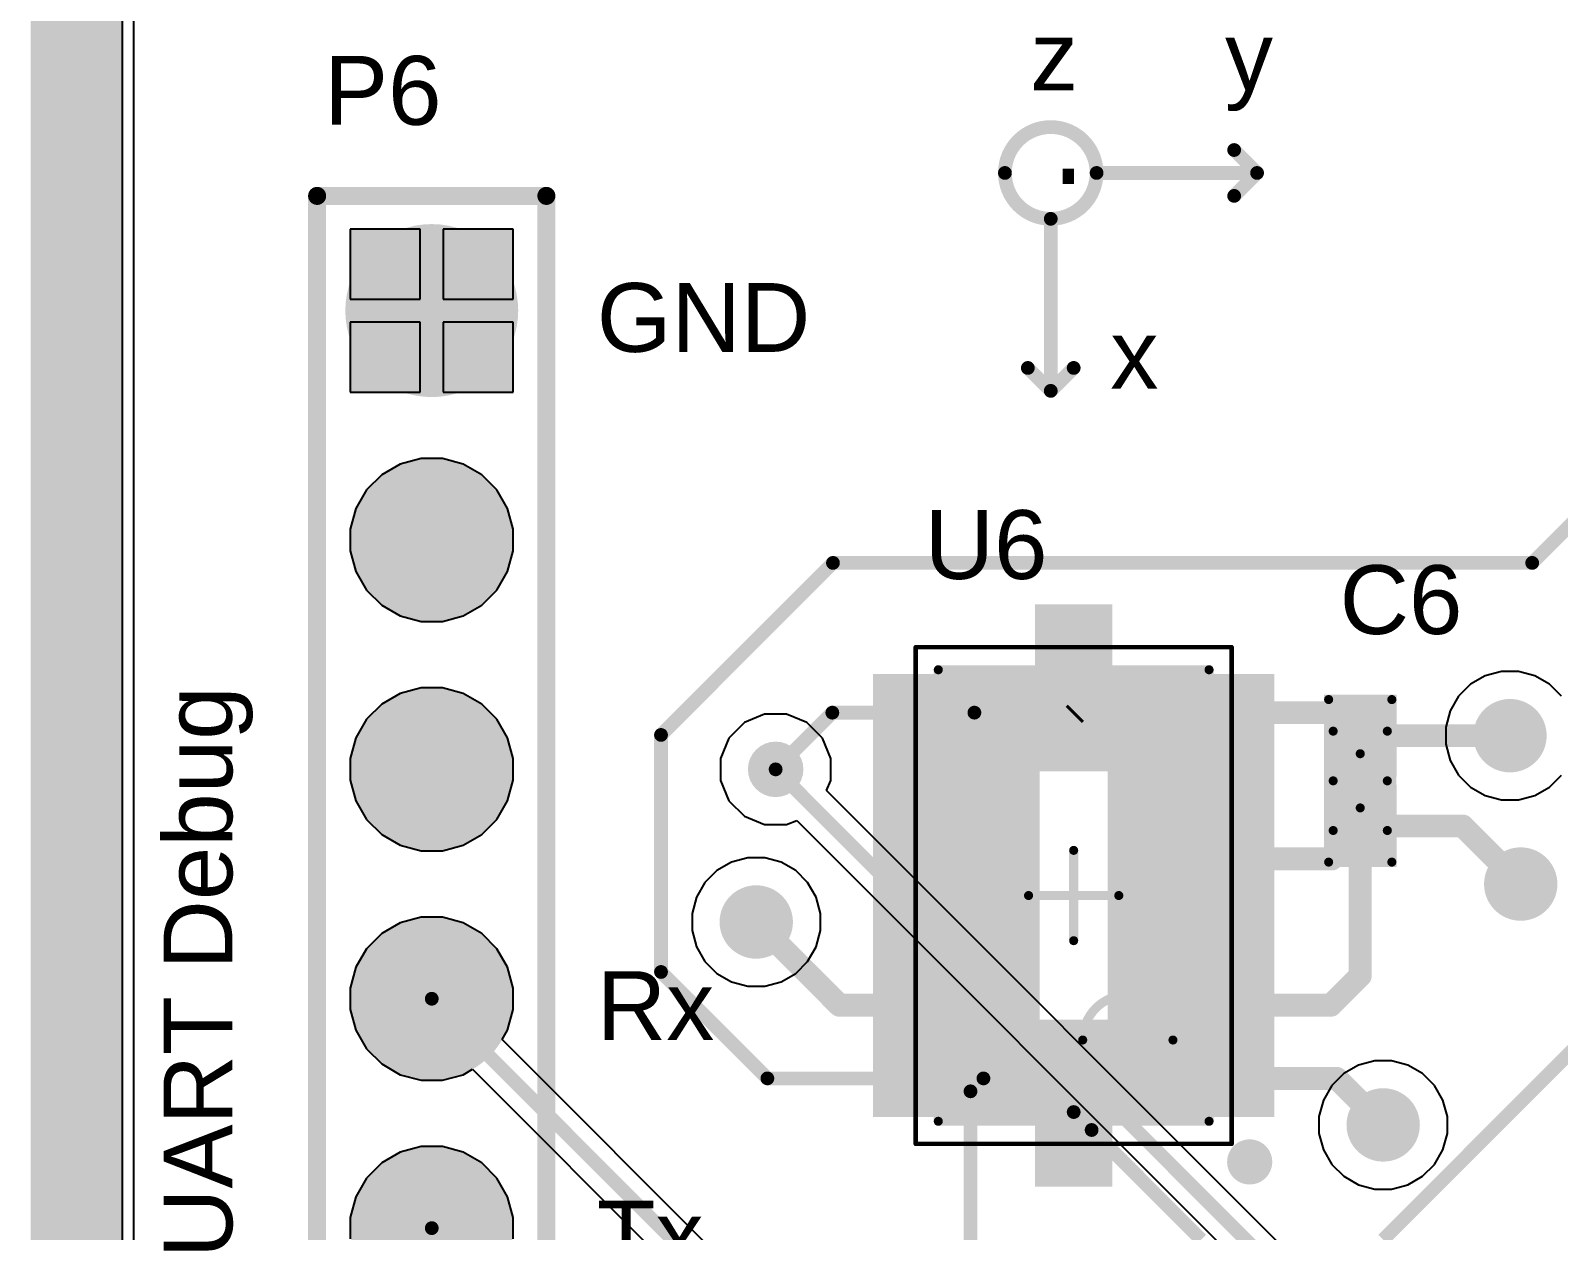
# Model space of a CAD drawing. Header units: millimetres. Extents: x -0.02 to 3.95, y -0.02 to 3.95.
# Drawn here: x -0.02 to 0.646, y 2.469 to 2.992 of the extents above; entities that cross this region are included whole.
import ezdxf

# ---------------------------------------------------------------- set-up
doc = ezdxf.new("R2010")
doc.units = ezdxf.units.MM
doc.header["$MEASUREMENT"] = 0
for name, color, linetype in [('BottomLayer', 5, 'Continuous'), ('BottomSolder', 6, 'Continuous'), ('InternalPlane1', 76, 'Continuous'), ('InternalPlane2', 16, 'Continuous'), ('Mechanical13', 56, 'Continuous'), ('Mechanical15', 56, 'Continuous'), ('MultiLayer', 9, 'Continuous'), ('PadHoleLayer', 156, 'Continuous'), ('TopLayer', 1, 'Continuous'), ('TopOverlay', 2, 'Continuous'), ('TopPaste', 8, 'Continuous'), ('TopSolder', 216, 'Continuous'), ('ViaHoleLayer', 16, 'Continuous')]:
    doc.layers.add(name, color=color, linetype=linetype)
doc.styles.add('Arial', font='', dxfattribs={"height": 0.2})
doc.styles.add('Consolas', font='consola.ttf', dxfattribs={"height": 0.2})
doc.styles.get('Arial').set_extended_font_data('Arial')

# ---------------------------------------------------------------- blocks, each defined once
blk = doc.blocks.new('ADXL345_EP_62')
at = {"layer": 'TopLayer'}
for points in [[(-0.01082675, 0.1209646), (0.01082675, 0.1209646), (0.01082675, 0.0601378), (-0.01082675, 0.0601378)], [(-0.0815945, 0.06889775), (-0.0815945, 0.09055125), (-0.0207677, 0.09055125), (-0.0207677, 0.06889775)], [(0.0207677, 0.06889775), (0.0207677, 0.09055125), (0.0815945, 0.09055125), (0.0815945, 0.06889775)], [(-0.0815945, 0.03700795), (-0.0815945, 0.05866145), (-0.0207677, 0.05866145), (-0.0207677, 0.03700795)], [(0.0207677, 0.03700795), (0.0207677, 0.05866145), (0.0815945, 0.05866145), (0.0815945, 0.03700795)], [(-0.0815945, 0.005118150000000002), (-0.0815945, 0.02677165), (-0.0207677, 0.02677165), (-0.0207677, 0.005118149999999998)], [(0.0207677, 0.005118150000000002), (0.0207677, 0.02677165), (0.0815945, 0.02677165), (0.0815945, 0.005118149999999998)], [(-0.0815945, -0.02677155), (-0.0815945, -0.005118049999999998), (-0.0207677, -0.005118050000000002), (-0.0207677, -0.02677155)], [(0.0207677, -0.02677155), (0.0207677, -0.005118049999999998), (0.0815945, -0.005118050000000002), (0.0815945, -0.02677155)], [(-0.0815945, -0.05866135), (-0.0815945, -0.03700785), (-0.0207677, -0.03700785), (-0.0207677, -0.05866135)], [(0.0207677, -0.05866135), (0.0207677, -0.03700785), (0.0815945, -0.03700785), (0.0815945, -0.05866135)], [(-0.01082675, -0.0601378), (0.01082675, -0.0601378), (0.01082675, -0.1209646), (-0.01082675, -0.1209646)], [(-0.0815945, -0.09055115), (-0.0815945, -0.06889765), (-0.0207677, -0.06889765), (-0.0207677, -0.09055115)], [(0.0207677, -0.09055115), (0.0207677, -0.06889765), (0.0815945, -0.06889765), (0.0815945, -0.09055115)]]:
    blk.add_hatch(color=1, dxfattribs=at).paths.add_polyline_path(points)
at = {"layer": 'TopPaste'}
for points in [[(-0.01082675, 0.1209646), (0.01082675, 0.1209646), (0.01082675, 0.0601378), (-0.01082675, 0.0601378)], [(-0.0815945, 0.06889775), (-0.0815945, 0.09055125), (-0.0207677, 0.09055125), (-0.0207677, 0.06889775)], [(0.0207677, 0.06889775), (0.0207677, 0.09055125), (0.0815945, 0.09055125), (0.0815945, 0.06889775)], [(-0.0815945, 0.03700795), (-0.0815945, 0.05866145), (-0.0207677, 0.05866145), (-0.0207677, 0.03700795)], [(0.0207677, 0.03700795), (0.0207677, 0.05866145), (0.0815945, 0.05866145), (0.0815945, 0.03700795)], [(-0.0815945, 0.005118150000000002), (-0.0815945, 0.02677165), (-0.0207677, 0.02677165), (-0.0207677, 0.005118149999999998)], [(0.0207677, 0.005118150000000002), (0.0207677, 0.02677165), (0.0815945, 0.02677165), (0.0815945, 0.005118149999999998)], [(-0.0815945, -0.02677155), (-0.0815945, -0.005118049999999998), (-0.0207677, -0.005118050000000002), (-0.0207677, -0.02677155)], [(0.0207677, -0.02677155), (0.0207677, -0.005118049999999998), (0.0815945, -0.005118050000000002), (0.0815945, -0.02677155)], [(-0.0815945, -0.05866135), (-0.0815945, -0.03700785), (-0.0207677, -0.03700785), (-0.0207677, -0.05866135)], [(0.0207677, -0.05866135), (0.0207677, -0.03700785), (0.0815945, -0.03700785), (0.0815945, -0.05866135)], [(-0.01082675, -0.0601378), (0.01082675, -0.0601378), (0.01082675, -0.1209646), (-0.01082675, -0.1209646)], [(-0.0815945, -0.09055115), (-0.0815945, -0.06889765), (-0.0207677, -0.06889765), (-0.0207677, -0.09055115)], [(0.0207677, -0.09055115), (0.0207677, -0.06889765), (0.0815945, -0.06889765), (0.0815945, -0.09055115)]]:
    blk.add_hatch(color=8, dxfattribs=at).paths.add_polyline_path(points)
at = {"layer": 'TopSolder'}
for points in [[(-0.01682675, 0.1269646), (0.01682675, 0.1269646), (0.01682675, 0.0541378), (-0.01682675, 0.0541378)], [(-0.0875945, 0.06289775), (-0.0875945, 0.09655125), (-0.0147677, 0.09655125), (-0.0147677, 0.06289775)], [(0.0147677, 0.06289775), (0.0147677, 0.09655125), (0.0875945, 0.09655125), (0.0875945, 0.06289775)], [(-0.0875945, 0.03100795), (-0.0875945, 0.06466145), (-0.0147677, 0.06466145), (-0.0147677, 0.03100795)], [(0.0147677, 0.03100795), (0.0147677, 0.06466145), (0.0875945, 0.06466145), (0.0875945, 0.03100795)], [(-0.0875945, -0.0008818499999999971), (-0.0875945, 0.03277165), (-0.0147677, 0.03277165), (-0.0147677, -0.0008818500000000029)], [(0.0147677, -0.0008818499999999971), (0.0147677, 0.03277165), (0.0875945, 0.03277165), (0.0875945, -0.0008818500000000029)], [(-0.0875945, -0.03277155), (-0.0875945, 0.0008819500000000029), (-0.0147677, 0.0008819499999999971), (-0.0147677, -0.03277155)], [(0.0147677, -0.03277155), (0.0147677, 0.0008819500000000029), (0.0875945, 0.0008819499999999971), (0.0875945, -0.03277155)], [(-0.0875945, -0.06466135), (-0.0875945, -0.03100785), (-0.0147677, -0.03100785), (-0.0147677, -0.06466135)], [(0.0147677, -0.06466135), (0.0147677, -0.03100785), (0.0875945, -0.03100785), (0.0875945, -0.06466135)], [(-0.01682675, -0.0541378), (0.01682675, -0.0541378), (0.01682675, -0.1269646), (-0.01682675, -0.1269646)], [(-0.0875945, -0.09655115), (-0.0875945, -0.06289765), (-0.0147677, -0.06289765), (-0.0147677, -0.09655115)], [(0.0147677, -0.09655115), (0.0147677, -0.06289765), (0.0875945, -0.06289765), (0.0875945, -0.09655115)]]:
    blk.add_hatch(color=216, dxfattribs=at).paths.add_polyline_path(points)
at = {"layer": 'Mechanical13', "const_width": 0.003937}
for points in [[(-0.0590551, 0.0984252), (-0.0590551, -0.0984252)], [(0.0590551, 0.0984252), (-0.0590551, 0.0984252)], [(0.0590551, 0.0984252), (0.0590551, -0.0984252)], [(0.0590551, -0.0984252), (-0.0590551, -0.0984252)]]:
    blk.add_lwpolyline(points, dxfattribs=at)
at = {"layer": 'Mechanical13'}
for points, const_width in [([(-0.0600393, 0.0984252, 1), (-0.0580709, 0.0984252, 1)], 0.0019685), ([(-0.0600393, 0.0984252, 1), (-0.0580709, 0.0984252, 1)], 0.0019685), ([(0.0580709, 0.0984252, 1), (0.0600393, 0.0984252, 1)], 0.0019685), ([(0.0580709, 0.0984252, 1), (0.0600393, 0.0984252, 1)], 0.0019685), ([(-0.0039371, 0.0629922, 1), (-0.0433071, 0.0629922, 1)], 0.003937), ([(-0.0442913, 0.0629922, 1), (-0.0423229, 0.0629922, 1)], 0.0019685), ([(-0.0049213, 0.0629922, 1), (-0.0029529, 0.0629922, 1)], 0.0019685), ([(-0.0600393, -0.0984252, 1), (-0.0580709, -0.0984252, 1)], 0.0019685), ([(-0.0600393, -0.0984252, 1), (-0.0580709, -0.0984252, 1)], 0.0019685), ([(0.0580709, -0.0984252, 1), (0.0600393, -0.0984252, 1)], 0.0019685), ([(0.0580709, -0.0984252, 1), (0.0600393, -0.0984252, 1)], 0.0019685)]:
    blk.add_lwpolyline(points, format="xyb", close=True, dxfattribs=dict(at, const_width=const_width))
at = {"layer": 'Mechanical15'}
for points, const_width in [([(-0.0688977, 0.1082678), (-0.0688977, -0.1082677)], 0.0019685), ([(0.0688976, 0.1082678), (-0.0688977, 0.1082678)], 0.0019685), ([(0.0688976, 0.1082678), (0.0688976, -0.1082677)], 0.0019685), ([(0, 0.0196851), (0, -0.019685)], 0.003937), ([(0.019685, 0), (-0.0196851, 0)], 0.003937), ([(0.0688976, -0.1082677), (-0.0688977, -0.1082677)], 0.0019685)]:
    blk.add_lwpolyline(points, dxfattribs=dict(at, const_width=const_width))
for points, const_width in [([(-0.0693898, 0.1082678, 1), (-0.0684056, 0.1082678, 1)], 0.0009842), ([(-0.0693898, 0.1082678, 1), (-0.0684056, 0.1082678, 1)], 0.0009842), ([(0.0684055, 0.1082678, 1), (0.0693897, 0.1082678, 1)], 0.0009842), ([(0.0684055, 0.1082678, 1), (0.0693897, 0.1082678, 1)], 0.0009842), ([(-0.0009842, 0.0196851, 1), (0.0009842, 0.0196851, 1)], 0.0019685), ([(-0.0206693, 0, 1), (-0.0187009, 0, 1)], 0.0019685), ([(0.0187008, 0, 1), (0.0206692, 0, 1)], 0.0019685), ([(-0.0009842, -0.019685, 1), (0.0009842, -0.019685, 1)], 0.0019685), ([(-0.0693898, -0.1082677, 1), (-0.0684056, -0.1082677, 1)], 0.0009842), ([(-0.0693898, -0.1082677, 1), (-0.0684056, -0.1082677, 1)], 0.0009842), ([(0.0684055, -0.1082677, 1), (0.0693897, -0.1082677, 1)], 0.0009842), ([(0.0684055, -0.1082677, 1), (0.0693897, -0.1082677, 1)], 0.0009842)]:
    blk.add_lwpolyline(points, format="xyb", close=True, dxfattribs=dict(at, const_width=const_width))
at = {"layer": 'TopOverlay'}
for points, const_width in [([(-0.0718504, 0.1161418, 1), (-0.081693, 0.1161418, 1)], 0.0098425), ([(-0.0841536, 0.1161418, 1), (-0.0792324, 0.1161418, 1)], 0.0049212), ([(-0.074311, 0.1161418, 1), (-0.0693898, 0.1161418, 1)], 0.0049212)]:
    blk.add_lwpolyline(points, format="xyb", close=True, dxfattribs=dict(at, const_width=const_width))
blk = doc.blocks.new('HDR1X6_84')
at = {"layer": 'BottomLayer'}
blk.add_hatch(color=5, dxfattribs=at).paths.add_polyline_path([(-0.02952755, 0.02952755), (0.02952755, 0.02952755), (0.02952755, -0.02952755), (-0.02952755, -0.02952755)])
h = blk.add_hatch(color=5, dxfattribs=at)
edge = h.paths.add_edge_path()
edge.add_arc((0.1, 0), 0.0295275, 0, 360)
h = blk.add_hatch(color=5, dxfattribs=at)
edge = h.paths.add_edge_path()
edge.add_arc((0.2, 0), 0.0295275, 0, 360)
h = blk.add_hatch(color=5, dxfattribs=at)
edge = h.paths.add_edge_path()
edge.add_arc((0.3, 0), 0.0295275, 0, 360)
h = blk.add_hatch(color=5, dxfattribs=at)
edge = h.paths.add_edge_path()
edge.add_arc((0.4, 0), 0.0295275, 0, 360)
at = {"layer": 'BottomSolder'}
blk.add_hatch(color=6, dxfattribs=at).paths.add_polyline_path([(-0.03552755, 0.03552755), (0.03552755, 0.03552755), (0.03552755, -0.03552755), (-0.03552755, -0.03552755)])
h = blk.add_hatch(color=6, dxfattribs=at)
edge = h.paths.add_edge_path()
edge.add_arc((0.1, 0), 0.0355275, 0, 360)
h = blk.add_hatch(color=6, dxfattribs=at)
edge = h.paths.add_edge_path()
edge.add_arc((0.2, 0), 0.0355275, 0, 360)
h = blk.add_hatch(color=6, dxfattribs=at)
edge = h.paths.add_edge_path()
edge.add_arc((0.3, 0), 0.0355275, 0, 360)
h = blk.add_hatch(color=6, dxfattribs=at)
edge = h.paths.add_edge_path()
edge.add_arc((0.4, 0), 0.0355275, 0, 360)
at = {"layer": 'InternalPlane1'}
h = blk.add_hatch(color=76, dxfattribs=at)
edge = h.paths.add_edge_path()
edge.add_arc((0.1, 0), 0.0237165, 0, 360)
h = blk.add_hatch(color=76, dxfattribs=at)
edge = h.paths.add_edge_path()
edge.add_arc((0.2, 0), 0.0237165, 0, 360)
h = blk.add_hatch(color=76, dxfattribs=at)
edge = h.paths.add_edge_path()
edge.add_arc((0.3, 0), 0.0237165, 0, 360)
h = blk.add_hatch(color=76, dxfattribs=at)
edge = h.paths.add_edge_path()
edge.add_arc((0.4, 0), 0.0237165, 0, 360)
at = {"layer": 'InternalPlane2'}
h = blk.add_hatch(color=16, dxfattribs=at)
edge = h.paths.add_edge_path()
edge.add_arc((0, 0), 0.0237165, 0, 360)
h = blk.add_hatch(color=16, dxfattribs=at)
edge = h.paths.add_edge_path()
edge.add_arc((0.1, 0), 0.0237165, 0, 360)
h = blk.add_hatch(color=16, dxfattribs=at)
edge = h.paths.add_edge_path()
edge.add_arc((0.2, 0), 0.0237165, 0, 360)
h = blk.add_hatch(color=16, dxfattribs=at)
edge = h.paths.add_edge_path()
edge.add_arc((0.3, 0), 0.0237165, 0, 360)
h = blk.add_hatch(color=16, dxfattribs=at)
edge = h.paths.add_edge_path()
edge.add_arc((0.4, 0), 0.0237165, 0, 360)
at = {"layer": 'MultiLayer'}
blk.add_hatch(color=9, dxfattribs=at).paths.add_polyline_path([(-0.02952755, 0.02952755), (0.02952755, 0.02952755), (0.02952755, -0.02952755), (-0.02952755, -0.02952755)])
h = blk.add_hatch(color=9, dxfattribs=at)
edge = h.paths.add_edge_path()
edge.add_arc((0.1, 0), 0.0295275, 0, 360)
h = blk.add_hatch(color=9, dxfattribs=at)
edge = h.paths.add_edge_path()
edge.add_arc((0.2, 0), 0.0295275, 0, 360)
h = blk.add_hatch(color=9, dxfattribs=at)
edge = h.paths.add_edge_path()
edge.add_arc((0.3, 0), 0.0295275, 0, 360)
h = blk.add_hatch(color=9, dxfattribs=at)
edge = h.paths.add_edge_path()
edge.add_arc((0.4, 0), 0.0295275, 0, 360)
at = {"layer": 'PadHoleLayer'}
h = blk.add_hatch(color=156, dxfattribs=at)
edge = h.paths.add_edge_path()
edge.add_arc((0, 0), 0.0177165, 0, 360)
h = blk.add_hatch(color=156, dxfattribs=at)
edge = h.paths.add_edge_path()
edge.add_arc((0.1, 0), 0.0177165, 0, 360)
h = blk.add_hatch(color=156, dxfattribs=at)
edge = h.paths.add_edge_path()
edge.add_arc((0.2, 0), 0.0177165, 0, 360)
h = blk.add_hatch(color=156, dxfattribs=at)
edge = h.paths.add_edge_path()
edge.add_arc((0.3, 0), 0.0177165, 0, 360)
h = blk.add_hatch(color=156, dxfattribs=at)
edge = h.paths.add_edge_path()
edge.add_arc((0.4, 0), 0.0177165, 0, 360)
at = {"layer": 'TopLayer'}
blk.add_hatch(color=1, dxfattribs=at).paths.add_polyline_path([(-0.02952755, 0.02952755), (0.02952755, 0.02952755), (0.02952755, -0.02952755), (-0.02952755, -0.02952755)])
h = blk.add_hatch(color=1, dxfattribs=at)
edge = h.paths.add_edge_path()
edge.add_arc((0.1, 0), 0.0295275, 0, 360)
h = blk.add_hatch(color=1, dxfattribs=at)
edge = h.paths.add_edge_path()
edge.add_arc((0.2, 0), 0.0295275, 0, 360)
h = blk.add_hatch(color=1, dxfattribs=at)
edge = h.paths.add_edge_path()
edge.add_arc((0.3, 0), 0.0295275, 0, 360)
h = blk.add_hatch(color=1, dxfattribs=at)
edge = h.paths.add_edge_path()
edge.add_arc((0.4, 0), 0.0295275, 0, 360)
at = {"layer": 'TopSolder'}
blk.add_hatch(color=216, dxfattribs=at).paths.add_polyline_path([(-0.03552755, 0.03552755), (0.03552755, 0.03552755), (0.03552755, -0.03552755), (-0.03552755, -0.03552755)])
h = blk.add_hatch(color=216, dxfattribs=at)
edge = h.paths.add_edge_path()
edge.add_arc((0.1, 0), 0.0355275, 0, 360)
h = blk.add_hatch(color=216, dxfattribs=at)
edge = h.paths.add_edge_path()
edge.add_arc((0.2, 0), 0.0355275, 0, 360)
h = blk.add_hatch(color=216, dxfattribs=at)
edge = h.paths.add_edge_path()
edge.add_arc((0.3, 0), 0.0355275, 0, 360)
h = blk.add_hatch(color=216, dxfattribs=at)
edge = h.paths.add_edge_path()
edge.add_arc((0.4, 0), 0.0355275, 0, 360)
at = {"layer": 'InternalPlane1', "const_width": 0.01}
for points in [[(-0.0153595, 0.028887, -0.2493280028431808), (0.0153595, 0.028887)], [(-0.028887, -0.0153595, -0.2493280028431807), (-0.028887, 0.0153595)], [(0.028887, 0.0153595, -0.2493280028431806), (0.028887, -0.0153595)], [(0.0153595, -0.028887, -0.2493280028431806), (-0.0153595, -0.028887)]]:
    blk.add_lwpolyline(points, format="xyb", dxfattribs=at)
at = {"layer": 'InternalPlane1', "const_width": 0.005}
for points in [[(-0.0178595, 0.028887, 1), (-0.0128595, 0.028887, 1)], [(0.0128595, 0.028887, 1), (0.0178595, 0.028887, 1)], [(-0.031387, 0.0153595, 1), (-0.026387, 0.0153595, 1)], [(0.026387, 0.0153595, 1), (0.031387, 0.0153595, 1)], [(-0.031387, -0.0153595, 1), (-0.026387, -0.0153595, 1)], [(0.026387, -0.0153595, 1), (0.031387, -0.0153595, 1)], [(-0.0178595, -0.028887, 1), (-0.0128595, -0.028887, 1)], [(0.0128595, -0.028887, 1), (0.0178595, -0.028887, 1)]]:
    blk.add_lwpolyline(points, format="xyb", close=True, dxfattribs=at)
at = {"layer": 'TopOverlay', "const_width": 0.007874}
for points in [[(-0.05, -0.05), (-0.05, 0.05)], [(0.55, 0.05), (-0.05, 0.05)], [(0.55, -0.05), (-0.05, -0.05)]]:
    blk.add_lwpolyline(points, dxfattribs=at)
at = {"layer": 'TopOverlay', "const_width": 0.003937}
for points in [[(-0.0519685, 0.05, 1), (-0.0480315, 0.05, 1)], [(-0.0519685, 0.05, 1), (-0.0480315, 0.05, 1)], [(-0.0519685, -0.05, 1), (-0.0480315, -0.05, 1)], [(-0.0519685, -0.05, 1), (-0.0480315, -0.05, 1)]]:
    blk.add_lwpolyline(points, format="xyb", close=True, dxfattribs=at)
blk = doc.blocks.new('0402_105')
at = {"layer": 'TopLayer'}
for points in [[(-0.031496, -0.009842400000000001), (-0.031496, 0.009842599999999998), (-0.007874, 0.009842600000000002), (-0.007873999999999999, -0.009842399999999998)], [(0.007874100000000002, -0.009842400000000001), (0.007874099999999998, 0.009842599999999998), (0.0314961, 0.009842600000000002), (0.0314961, -0.009842399999999998)]]:
    blk.add_hatch(color=1, dxfattribs=at).paths.add_polyline_path(points)
at = {"layer": 'TopPaste'}
for points in [[(-0.031496, -0.009842400000000001), (-0.031496, 0.009842599999999998), (-0.007874, 0.009842600000000002), (-0.007873999999999999, -0.009842399999999998)], [(0.007874100000000002, -0.009842400000000001), (0.007874099999999998, 0.009842599999999998), (0.0314961, 0.009842600000000002), (0.0314961, -0.009842399999999998)]]:
    blk.add_hatch(color=8, dxfattribs=at).paths.add_polyline_path(points)
at = {"layer": 'TopSolder'}
for points in [[(-0.037496, -0.0158424), (-0.037496, 0.0158426), (-0.001874000000000003, 0.0158426), (-0.001873999999999997, -0.0158424)], [(0.001874100000000003, -0.0158424), (0.001874099999999997, 0.0158426), (0.0374961, 0.0158426), (0.0374961, -0.0158424)]]:
    blk.add_hatch(color=216, dxfattribs=at).paths.add_polyline_path(points)
at = {"layer": 'Mechanical13', "const_width": 0.003937}
for points in [[(0.0216536, 0.0118111), (-0.0216535, 0.0118111)], [(-0.0216535, -0.0118109), (-0.0216535, 0.0118111)], [(0.0216536, -0.0118109), (0.0216536, 0.0118111)], [(0.0216536, -0.0118109), (-0.0216535, -0.0118109)]]:
    blk.add_lwpolyline(points, dxfattribs=at)
at = {"layer": 'Mechanical13', "const_width": 0.0019685}
for points in [[(-0.0226377, 0.0118111, 1), (-0.0206693, 0.0118111, 1)], [(-0.0226377, 0.0118111, 1), (-0.0206693, 0.0118111, 1)], [(0.0206694, 0.0118111, 1), (0.0226378, 0.0118111, 1)], [(0.0206694, 0.0118111, 1), (0.0226378, 0.0118111, 1)], [(-0.0226377, -0.0118109, 1), (-0.0206693, -0.0118109, 1)], [(-0.0226377, -0.0118109, 1), (-0.0206693, -0.0118109, 1)], [(0.0206694, -0.0118109, 1), (0.0226378, -0.0118109, 1)], [(0.0206694, -0.0118109, 1), (0.0226378, -0.0118109, 1)]]:
    blk.add_lwpolyline(points, format="xyb", close=True, dxfattribs=at)
at = {"layer": 'Mechanical15', "const_width": 0.003937}
for points in [[(0.0354331, 0.0137796), (-0.035433, 0.0137796)], [(-0.035433, -0.0137794), (-0.035433, 0.0137796)], [(0, -0.0118109), (0, 0.0118111)], [(0.0354331, -0.0137794), (0.0354331, 0.0137796)], [(0.0118111, 1e-07), (-0.011811, 1e-07)], [(0.0354331, -0.0137794), (-0.035433, -0.0137794)]]:
    blk.add_lwpolyline(points, dxfattribs=at)
at = {"layer": 'Mechanical15', "const_width": 0.0019685}
for points in [[(-0.0364172, 0.0137796, 1), (-0.0344488, 0.0137796, 1)], [(-0.0364172, 0.0137796, 1), (-0.0344488, 0.0137796, 1)], [(-0.0009842, 0.0118111, 1), (0.0009842, 0.0118111, 1)], [(0.0344489, 0.0137796, 1), (0.0364173, 0.0137796, 1)], [(0.0344489, 0.0137796, 1), (0.0364173, 0.0137796, 1)], [(-0.0127952, 1e-07, 1), (-0.0108268, 1e-07, 1)], [(0.0108269, 1e-07, 1), (0.0127953, 1e-07, 1)], [(-0.0364172, -0.0137794, 1), (-0.0344488, -0.0137794, 1)], [(-0.0364172, -0.0137794, 1), (-0.0344488, -0.0137794, 1)], [(-0.0009842, -0.0118109, 1), (0.0009842, -0.0118109, 1)], [(0.0344489, -0.0137794, 1), (0.0364173, -0.0137794, 1)], [(0.0344489, -0.0137794, 1), (0.0364173, -0.0137794, 1)]]:
    blk.add_lwpolyline(points, format="xyb", close=True, dxfattribs=at)

msp = doc.modelspace()

# ---------------------------------------------------------------- hatches: boundary and pattern name
at = {"layer": 'BottomLayer'}
h = msp.add_hatch(color=5, dxfattribs=at)
edge = h.paths.add_edge_path()
edge.add_arc((0.625315, 2.684685), 0.016, 0, 360)
h = msp.add_hatch(color=5, dxfattribs=at)
edge = h.paths.add_edge_path()
edge.add_arc((0.305, 2.67), 0.0121025, 0, 360)
h = msp.add_hatch(color=5, dxfattribs=at)
edge = h.paths.add_edge_path()
edge.add_arc((0.63, 2.62), 0.016, 0, 360)
h = msp.add_hatch(color=5, dxfattribs=at)
edge = h.paths.add_edge_path()
edge.add_arc((0.2965427, 2.6034573), 0.016, 0, 360)
h = msp.add_hatch(color=5, dxfattribs=at)
edge = h.paths.add_edge_path()
edge.add_arc((0.57, 2.515), 0.016, 0, 360)
at = {"layer": 'InternalPlane1'}
h = msp.add_hatch(color=76, dxfattribs=at)
edge = h.paths.add_edge_path()
edge.add_arc((0.625315, 2.684685), 0.0158425, 0, 360)
h = msp.add_hatch(color=76, dxfattribs=at)
edge = h.paths.add_edge_path()
edge.add_arc((0.305, 2.67), 0.0121023, 0, 360)
h = msp.add_hatch(color=76, dxfattribs=at)
edge = h.paths.add_edge_path()
edge.add_arc((0.2965427, 2.6034573), 0.0158425, 0, 360)
h = msp.add_hatch(color=76, dxfattribs=at)
edge = h.paths.add_edge_path()
edge.add_arc((0.57, 2.515), 0.0158425, 0, 360)
at = {"layer": 'InternalPlane2'}
h = msp.add_hatch(color=16, dxfattribs=at)
edge = h.paths.add_edge_path()
edge.add_arc((0.305, 2.67), 0.0121023, 0, 360)
h = msp.add_hatch(color=16, dxfattribs=at)
edge = h.paths.add_edge_path()
edge.add_arc((0.63, 2.62), 0.0158425, 0, 360)
at = {"layer": 'TopLayer'}
h = msp.add_hatch(color=1, dxfattribs=at)
edge = h.paths.add_edge_path()
edge.add_arc((0.625315, 2.684685), 0.016, 0, 360)
h = msp.add_hatch(color=1, dxfattribs=at)
edge = h.paths.add_edge_path()
edge.add_arc((0.305, 2.67), 0.0121025, 0, 360)
h = msp.add_hatch(color=1, dxfattribs=at)
edge = h.paths.add_edge_path()
edge.add_arc((0.63, 2.62), 0.016, 0, 360)
h = msp.add_hatch(color=1, dxfattribs=at)
edge = h.paths.add_edge_path()
edge.add_arc((0.2965427, 2.6034573), 0.016, 0, 360)
h = msp.add_hatch(color=1, dxfattribs=at)
edge = h.paths.add_edge_path()
edge.add_arc((0.57, 2.515), 0.016, 0, 360)
at = {"layer": 'ViaHoleLayer'}
h = msp.add_hatch(color=16, dxfattribs=at)
edge = h.paths.add_edge_path()
edge.add_arc((0.625315, 2.684685), 0.0098425, 0, 360)
h = msp.add_hatch(color=16, dxfattribs=at)
edge = h.paths.add_edge_path()
edge.add_arc((0.305, 2.67), 0.0061023, 0, 360)
h = msp.add_hatch(color=16, dxfattribs=at)
edge = h.paths.add_edge_path()
edge.add_arc((0.63, 2.62), 0.0098425, 0, 360)
h = msp.add_hatch(color=16, dxfattribs=at)
edge = h.paths.add_edge_path()
edge.add_arc((0.2965427, 2.6034573), 0.0098425, 0, 360)
h = msp.add_hatch(color=16, dxfattribs=at)
edge = h.paths.add_edge_path()
edge.add_arc((0.57, 2.515), 0.0098425, 0, 360)

# ---------------------------------------------------------------- linework, layer by layer
at = {"layer": 'BottomLayer'}
for p, q in [((0.025, 0.295), (0.025, 3.64)), ((0.15, 2.9055275), (0.1194725, 2.9055275)), ((0.1194725, 2.9055275), (0.1194725, 2.875)), ((0.15, 2.875), (0.15, 2.9055275)), ((0.1905275, 2.9055275), (0.16, 2.9055275)), ((0.16, 2.9055275), (0.16, 2.875)), ((0.1905275, 2.875), (0.1905275, 2.9055275)), ((0.1194725, 2.875), (0.15, 2.875)), ((0.16, 2.875), (0.1905275, 2.875)), ((0.15, 2.865), (0.1194725, 2.865)), ((0.1194725, 2.865), (0.1194725, 2.8344725)), ((0.15, 2.8344725), (0.15, 2.865)), ((0.1905275, 2.865), (0.16, 2.865)), ((0.16, 2.865), (0.16, 2.8344725)), ((0.1905275, 2.8344725), (0.1905275, 2.865)), ((0.1194725, 2.8344725), (0.15, 2.8344725)), ((0.16, 2.8344725), (0.1905275, 2.8344725)), ((0.1412869, 2.8031064), (0.1331856, 2.7984291)), ((0.1503227, 2.8055275), (0.1412869, 2.8031064)), ((0.1596773, 2.8055275), (0.1503227, 2.8055275)), ((0.1687131, 2.8031064), (0.1596773, 2.8055275)), ((0.1768144, 2.7984291), (0.1687131, 2.8031064)), ((0.1331856, 2.7984291), (0.1265709, 2.7918144)), ((0.1834291, 2.7918144), (0.1768144, 2.7984291)), ((0.1265709, 2.7918144), (0.1218936, 2.7837131)), ((0.1881064, 2.7837131), (0.1834291, 2.7918144)), ((0.1218936, 2.7837131), (0.1194725, 2.7746773)), ((0.1905275, 2.7746773), (0.1881064, 2.7837131)), ((0.1194725, 2.7746773), (0.1194725, 2.7653227)), ((0.1905275, 2.7653227), (0.1905275, 2.7746773)), ((0.1194725, 2.7653227), (0.1218936, 2.7562869)), ((0.1881064, 2.7562869), (0.1905275, 2.7653227)), ((0.1218936, 2.7562869), (0.1265709, 2.7481856)), ((0.1834291, 2.7481856), (0.1881064, 2.7562869)), ((0.1265709, 2.7481856), (0.1331856, 2.7415709)), ((0.1768144, 2.7415709), (0.1834291, 2.7481856)), ((0.1331856, 2.7415709), (0.1412869, 2.7368936)), ((0.1687131, 2.7368936), (0.1768144, 2.7415709)), ((0.1412869, 2.7368936), (0.1503227, 2.7344725)), ((0.1503227, 2.7344725), (0.1596773, 2.7344725)), ((0.1596773, 2.7344725), (0.1687131, 2.7368936)), ((0.6216287, 2.712685), (0.6145074, 2.7107768)), ((0.6290013, 2.712685), (0.6216287, 2.712685)), ((0.6361226, 2.7107768), (0.6290013, 2.712685)), ((0.6081226, 2.7070906), (0.6029094, 2.7018774)), ((0.6145074, 2.7107768), (0.6081226, 2.7070906)), ((0.6425074, 2.7070906), (0.6361226, 2.7107768)), ((0.6477206, 2.7018774), (0.6425074, 2.7070906)), ((0.1412869, 2.7031064), (0.1331856, 2.6984291)), ((0.1503227, 2.7055275), (0.1412869, 2.7031064)), ((0.1596773, 2.7055275), (0.1503227, 2.7055275)), ((0.1687131, 2.7031064), (0.1596773, 2.7055275)), ((0.1768144, 2.6984291), (0.1687131, 2.7031064)), ((0.6029094, 2.7018774), (0.5992232, 2.6954926)), ((0.1331856, 2.6984291), (0.1265709, 2.6918144)), ((0.1834291, 2.6918144), (0.1768144, 2.6984291)), ((0.3002057, 2.6941025), (0.291347, 2.6904331)), ((0.3097943, 2.6941025), (0.3002057, 2.6941025)), ((0.318653, 2.6904331), (0.3097943, 2.6941025)), ((0.5992232, 2.6954926), (0.597315, 2.6883713)), ((0.1265709, 2.6918144), (0.1218936, 2.6837131)), ((0.1881064, 2.6837131), (0.1834291, 2.6918144)), ((0.291347, 2.6904331), (0.2845669, 2.683653)), ((0.3254331, 2.683653), (0.318653, 2.6904331)), ((0.597315, 2.6883713), (0.597315, 2.6809987)), ((0.1218936, 2.6837131), (0.1194725, 2.6746773)), ((0.1905275, 2.6746773), (0.1881064, 2.6837131)), ((0.2845669, 2.683653), (0.2808975, 2.6747943)), ((0.3291025, 2.6747943), (0.3254331, 2.683653)), ((0.597315, 2.6809987), (0.5992232, 2.6738774)), ((0.1194725, 2.6746773), (0.1194725, 2.6653227)), ((0.1905275, 2.6653227), (0.1905275, 2.6746773)), ((0.2808975, 2.6747943), (0.2808975, 2.6652057)), ((0.3291025, 2.6652057), (0.3291025, 2.6747943)), ((0.5992232, 2.6738774), (0.6029094, 2.6674926)), ((0.6029094, 2.6674926), (0.6081226, 2.6622794)), ((0.6425074, 2.6622794), (0.6477206, 2.6674926)), ((0.1194725, 2.6653227), (0.1218936, 2.6562869)), ((0.1881064, 2.6562869), (0.1905275, 2.6653227)), ((0.2808975, 2.6652057), (0.2845669, 2.656347)), ((0.3272482, 2.660729), (0.3291025, 2.6652057)), ((0.5764886, 2.4114886), (0.3272482, 2.660729)), ((0.6081226, 2.6622794), (0.6145074, 2.6585932)), ((0.6361226, 2.6585932), (0.6425074, 2.6622794)), ((0.1218936, 2.6562869), (0.1265709, 2.6481856)), ((0.1834291, 2.6481856), (0.1881064, 2.6562869)), ((0.2845669, 2.656347), (0.291347, 2.6495669)), ((0.6145074, 2.6585932), (0.6216287, 2.656685)), ((0.6216287, 2.656685), (0.6290013, 2.656685)), ((0.6290013, 2.656685), (0.6361226, 2.6585932)), ((0.1265709, 2.6481856), (0.1331856, 2.6415709)), ((0.1768144, 2.6415709), (0.1834291, 2.6481856)), ((0.291347, 2.6495669), (0.3002057, 2.6458975)), ((0.3002057, 2.6458975), (0.3097943, 2.6458975)), ((0.3097943, 2.6458975), (0.314271, 2.6477518)), ((0.314271, 2.6477518), (0.5608237, 2.4011991)), ((0.1331856, 2.6415709), (0.1412869, 2.6368936)), ((0.1687131, 2.6368936), (0.1768144, 2.6415709)), ((0.1412869, 2.6368936), (0.1503227, 2.6344725)), ((0.1503227, 2.6344725), (0.1596773, 2.6344725)), ((0.1596773, 2.6344725), (0.1687131, 2.6368936)), ((0.2793503, 2.6258629), (0.2741371, 2.6206497)), ((0.2857351, 2.6295491), (0.2793503, 2.6258629)), ((0.2928564, 2.6314573), (0.2857351, 2.6295491)), ((0.300229, 2.6314573), (0.2928564, 2.6314573)), ((0.3073503, 2.6295491), (0.300229, 2.6314573)), ((0.3137351, 2.6258629), (0.3073503, 2.6295491)), ((0.3189483, 2.6206497), (0.3137351, 2.6258629)), ((0.2741371, 2.6206497), (0.2704509, 2.6142649)), ((0.3226345, 2.6142649), (0.3189483, 2.6206497)), ((0.2704509, 2.6142649), (0.2685427, 2.6071436)), ((0.3245427, 2.6071436), (0.3226345, 2.6142649)), ((0.2685427, 2.6071436), (0.2685427, 2.599771)), ((0.3245427, 2.599771), (0.3245427, 2.6071436)), ((0.1412869, 2.6031064), (0.1331856, 2.5984291)), ((0.1503227, 2.6055275), (0.1412869, 2.6031064)), ((0.1596773, 2.6055275), (0.1503227, 2.6055275)), ((0.1687131, 2.6031064), (0.1596773, 2.6055275)), ((0.1768144, 2.5984291), (0.1687131, 2.6031064)), ((0.2685427, 2.599771), (0.2704509, 2.5926497)), ((0.3226345, 2.5926497), (0.3245427, 2.599771)), ((0.1331856, 2.5984291), (0.1265709, 2.5918144)), ((0.1834291, 2.5918144), (0.1768144, 2.5984291)), ((0.2704509, 2.5926497), (0.2741371, 2.5862649)), ((0.3189483, 2.5862649), (0.3226345, 2.5926497)), ((0.1265709, 2.5918144), (0.1218936, 2.5837131)), ((0.1881064, 2.5837131), (0.1834291, 2.5918144)), ((0.2741371, 2.5862649), (0.2793503, 2.5810517)), ((0.3137351, 2.5810517), (0.3189483, 2.5862649)), ((0.1218936, 2.5837131), (0.1194725, 2.5746773)), ((0.1905275, 2.5746773), (0.1881064, 2.5837131)), ((0.2793503, 2.5810517), (0.2857351, 2.5773655)), ((0.3073503, 2.5773655), (0.3137351, 2.5810517)), ((0.1194725, 2.5746773), (0.1194725, 2.5653227)), ((0.1905275, 2.5653227), (0.1905275, 2.5746773)), ((0.2857351, 2.5773655), (0.2928564, 2.5754573)), ((0.2928564, 2.5754573), (0.300229, 2.5754573)), ((0.300229, 2.5754573), (0.3073503, 2.5773655)), ((0.1194725, 2.5653227), (0.1218936, 2.5562869)), ((0.1881064, 2.5562869), (0.1905275, 2.5653227)), ((0.1218936, 2.5562869), (0.1265709, 2.5481856)), ((0.1857579, 2.5522193), (0.1881064, 2.5562869)), ((0.1265709, 2.5481856), (0.1331856, 2.5415709)), ((0.4614886, 2.2764886), (0.1857579, 2.5522193)), ((0.1331856, 2.5415709), (0.1412869, 2.5368936)), ((0.1687131, 2.5368936), (0.1727807, 2.5392421)), ((0.1727807, 2.5392421), (0.4458237, 2.2661991)), ((0.5591924, 2.5410918), (0.5528076, 2.5374056)), ((0.5663137, 2.543), (0.5591924, 2.5410918)), ((0.5736863, 2.543), (0.5663137, 2.543)), ((0.5808076, 2.5410918), (0.5736863, 2.543)), ((0.5871924, 2.5374056), (0.5808076, 2.5410918)), ((0.1412869, 2.5368936), (0.1503227, 2.5344725)), ((0.1503227, 2.5344725), (0.1596773, 2.5344725)), ((0.1596773, 2.5344725), (0.1687131, 2.5368936)), ((0.5528076, 2.5374056), (0.5475944, 2.5321924)), ((0.5924056, 2.5321924), (0.5871924, 2.5374056)), ((0.5475944, 2.5321924), (0.5439082, 2.5258076)), ((0.5960918, 2.5258076), (0.5924056, 2.5321924)), ((0.5439082, 2.5258076), (0.542, 2.5186863)), ((0.598, 2.5186863), (0.5960918, 2.5258076)), ((0.542, 2.5186863), (0.542, 2.5113137)), ((0.598, 2.5113137), (0.598, 2.5186863)), ((0.542, 2.5113137), (0.5439082, 2.5041924)), ((0.5960918, 2.5041924), (0.598, 2.5113137)), ((0.1412869, 2.5031064), (0.1331856, 2.4984291)), ((0.1503227, 2.5055275), (0.1412869, 2.5031064)), ((0.1596773, 2.5055275), (0.1503227, 2.5055275)), ((0.1687131, 2.5031064), (0.1596773, 2.5055275)), ((0.1768144, 2.4984291), (0.1687131, 2.5031064)), ((0.5439082, 2.5041924), (0.5475944, 2.4978076)), ((0.5924056, 2.4978076), (0.5960918, 2.5041924)), ((0.1331856, 2.4984291), (0.1265709, 2.4918144)), ((0.1834291, 2.4918144), (0.1768144, 2.4984291)), ((0.5475944, 2.4978076), (0.5528076, 2.4925944)), ((0.5528076, 2.4925944), (0.5591924, 2.4889082)), ((0.5808076, 2.4889082), (0.5871924, 2.4925944)), ((0.5871924, 2.4925944), (0.5924056, 2.4978076)), ((0.1265709, 2.4918144), (0.1218936, 2.4837131)), ((0.1881064, 2.4837131), (0.1834291, 2.4918144)), ((0.5591924, 2.4889082), (0.5663137, 2.487)), ((0.5663137, 2.487), (0.5736863, 2.487)), ((0.5736863, 2.487), (0.5808076, 2.4889082)), ((0.1218936, 2.4837131), (0.1194725, 2.4746773)), ((0.1905275, 2.4746773), (0.1881064, 2.4837131)), ((0.1194725, 2.4746773), (0.1194725, 2.4653227)), ((0.1905275, 2.4653227), (0.1905275, 2.4746773))]:
    msp.add_line(p, q, dxfattribs=at)
at = {"layer": 'BottomLayer', "const_width": 0.006}
for points in [[(0.305, 2.67), (0.57, 2.405)], [(0.155, 2.57), (0.455, 2.27)], [(0.155, 2.47), (0.44, 2.185)]]:
    msp.add_lwpolyline(points, dxfattribs=at)
at = {"layer": 'BottomLayer', "const_width": 0.003}
for points in [[(0.3035, 2.67, 1), (0.3065, 2.67, 1)], [(0.1535, 2.57, 1), (0.1565, 2.57, 1)], [(0.1535, 2.47, 1), (0.1565, 2.47, 1)]]:
    msp.add_lwpolyline(points, format="xyb", close=True, dxfattribs=at)
at = {"layer": 'InternalPlane1'}
msp.add_line((0.0200966, 0.163386), (0.0200973, 3.7700002), dxfattribs=at)
at = {"layer": 'InternalPlane1', "const_width": 0.04}
msp.add_lwpolyline([(-2e-07, 0.163386), (5e-07, 3.7700002)], dxfattribs=at)
at = {"layer": 'InternalPlane2'}
msp.add_line((0.0200968, 1.0700863), (0.0200973, 3.7700002), dxfattribs=at)
at = {"layer": 'InternalPlane2', "const_width": 0.04}
msp.add_lwpolyline([(-2e-07, 0.163386), (5e-07, 3.7700002)], dxfattribs=at)
at = {"layer": 'TopLayer'}
for points, const_width in [([(0.635, 2.76), (0.67, 2.795)], 0.006), ([(0.2549999, 2.6849999), (0.33, 2.76)], 0.006), ([(0.33, 2.76), (0.635, 2.76)], 0.006), ([(0.435, 2.6937401), (0.4359843, 2.6947244)], 0.01), ([(0.4359843, 2.6947244), (0.4861811, 2.6947244)], 0.01), ([(0.4861811, 2.6947244), (0.5519292, 2.6947244)], 0.01), ([(0.5519292, 2.6947244), (0.5600001, 2.6866535)], 0.01), ([(0.305, 2.67), (0.3297244, 2.6947244)], 0.006), ([(0.3297244, 2.6947244), (0.3916929, 2.6947244)], 0.006), ([(0.2549999, 2.5816714), (0.2549999, 2.6849999)], 0.006), ([(0.5600001, 2.684685), (0.5600001, 2.6866535)], 0.01), ([(0.5600001, 2.684685), (0.625315, 2.684685)], 0.01), ([(0.625315, 2.684685), (0.63, 2.68)], 0.01), ([(0.4783071, 2.6309448), (0.4783071, 2.6628346)], 0.01), ([(0.5475985, 2.6309448), (0.56, 2.6433463)], 0.01), ([(0.56, 2.6453148), (0.5600001, 2.6453149)], 0.01), ([(0.56, 2.6433463), (0.56, 2.6453148)], 0.01), ([(0.56, 2.58), (0.56, 2.6433463)], 0.01), ([(0.5600001, 2.6453149), (0.6046851, 2.6453149)], 0.01), ([(0.6046851, 2.6453149), (0.63, 2.62)], 0.01), ([(0.4783071, 2.6309448), (0.5475985, 2.6309448)], 0.01), ([(0.2965427, 2.6034573), (0.3328347, 2.5671653)], 0.01), ([(0.2549999, 2.5816714), (0.3013958, 2.5352755)], 0.006), ([(0.5471653, 2.5671653), (0.56, 2.58)], 0.01), ([(0.57, 2.465), (0.682, 2.577)], 0.006), ([(0.3328347, 2.5671653), (0.3838189, 2.5671653)], 0.01), ([(0.4783071, 2.5671653), (0.5471653, 2.5671653)], 0.01), ([(0.4743701, 2.5352755), (0.4822441, 2.5352755)], 0.01), ([(0.4822441, 2.5352755), (0.5497245, 2.5352755)], 0.01), ([(0.5497245, 2.5352755), (0.575, 2.51)], 0.01), ([(0.3013958, 2.5352755), (0.3956299, 2.5352755)], 0.006), ([(0.39, 2.5296456), (0.3956299, 2.5352755)], 0.006), ([(0.39, 2.455), (0.39, 2.5296456)], 0.006), ([(0.435, 2.5206102), (0.4428268, 2.5127834)], 0.006), ([(0.4428268, 2.5127834), (0.4428269, 2.5127834)], 0.006), ([(0.4428269, 2.5127834), (0.4906103, 2.465)], 0.006)]:
    msp.add_lwpolyline(points, dxfattribs=dict(at, const_width=const_width))
for points, const_width in [([(0.3285, 2.76, 1), (0.3315, 2.76, 1)], 0.003), ([(0.3285, 2.76, 1), (0.3315, 2.76, 1)], 0.003), ([(0.6335, 2.76, 1), (0.6365, 2.76, 1)], 0.003), ([(0.6335, 2.76, 1), (0.6365, 2.76, 1)], 0.003), ([(0.4334843, 2.6947244, 1), (0.4384843, 2.6947244, 1)], 0.005), ([(0.4334843, 2.6947244, 1), (0.4384843, 2.6947244, 1)], 0.005), ([(0.4836811, 2.6947244, 1), (0.4886811, 2.6947244, 1)], 0.005), ([(0.4836811, 2.6947244, 1), (0.4886811, 2.6947244, 1)], 0.005), ([(0.5494292, 2.6947244, 1), (0.5544292, 2.6947244, 1)], 0.005), ([(0.5494292, 2.6947244, 1), (0.5544292, 2.6947244, 1)], 0.005), ([(0.3282244, 2.6947244, 1), (0.3312244, 2.6947244, 1)], 0.003), ([(0.3282244, 2.6947244, 1), (0.3312244, 2.6947244, 1)], 0.003), ([(0.3901929, 2.6947244, 1), (0.3931929, 2.6947244, 1)], 0.003), ([(0.4325, 2.6937401, 1), (0.4375, 2.6937401, 1)], 0.005), ([(0.2534999, 2.6849999, 1), (0.2564999, 2.6849999, 1)], 0.003), ([(0.2534999, 2.6849999, 1), (0.2564999, 2.6849999, 1)], 0.003), ([(0.5575001, 2.6866535, 1), (0.5625001, 2.6866535, 1)], 0.005), ([(0.5575001, 2.6866535, 1), (0.5625001, 2.6866535, 1)], 0.005), ([(0.5575001, 2.684685, 1), (0.5625001, 2.684685, 1)], 0.005), ([(0.5575001, 2.684685, 1), (0.5625001, 2.684685, 1)], 0.005), ([(0.622815, 2.684685, 1), (0.627815, 2.684685, 1)], 0.005), ([(0.622815, 2.684685, 1), (0.627815, 2.684685, 1)], 0.005), ([(0.6275, 2.68, 1), (0.6325, 2.68, 1)], 0.005), ([(0.3035, 2.67, 1), (0.3065, 2.67, 1)], 0.003), ([(0.4758071, 2.6628346, 1), (0.4808071, 2.6628346, 1)], 0.005), ([(0.5575, 2.6453148, 1), (0.5625, 2.6453148, 1)], 0.005), ([(0.5575, 2.6453148, 1), (0.5625, 2.6453148, 1)], 0.005), ([(0.5575, 2.6433463, 1), (0.5625, 2.6433463, 1)], 0.005), ([(0.5575, 2.6433463, 1), (0.5625, 2.6433463, 1)], 0.005), ([(0.5575, 2.6433463, 1), (0.5625, 2.6433463, 1)], 0.005), ([(0.5575001, 2.6453149, 1), (0.5625001, 2.6453149, 1)], 0.005), ([(0.5575001, 2.6453149, 1), (0.5625001, 2.6453149, 1)], 0.005), ([(0.6021851, 2.6453149, 1), (0.6071851, 2.6453149, 1)], 0.005), ([(0.6021851, 2.6453149, 1), (0.6071851, 2.6453149, 1)], 0.005), ([(0.4758071, 2.6309448, 1), (0.4808071, 2.6309448, 1)], 0.005), ([(0.4758071, 2.6309448, 1), (0.4808071, 2.6309448, 1)], 0.005), ([(0.5450985, 2.6309448, 1), (0.5500985, 2.6309448, 1)], 0.005), ([(0.5450985, 2.6309448, 1), (0.5500985, 2.6309448, 1)], 0.005), ([(0.6275, 2.62, 1), (0.6325, 2.62, 1)], 0.005), ([(0.2940427, 2.6034573, 1), (0.2990427, 2.6034573, 1)], 0.005), ([(0.2534999, 2.5816714, 1), (0.2564999, 2.5816714, 1)], 0.003), ([(0.2534999, 2.5816714, 1), (0.2564999, 2.5816714, 1)], 0.003), ([(0.5575, 2.58, 1), (0.5625, 2.58, 1)], 0.005), ([(0.5575, 2.58, 1), (0.5625, 2.58, 1)], 0.005), ([(0.3303347, 2.5671653, 1), (0.3353347, 2.5671653, 1)], 0.005), ([(0.3303347, 2.5671653, 1), (0.3353347, 2.5671653, 1)], 0.005), ([(0.3813189, 2.5671653, 1), (0.3863189, 2.5671653, 1)], 0.005), ([(0.4758071, 2.5671653, 1), (0.4808071, 2.5671653, 1)], 0.005), ([(0.5446653, 2.5671653, 1), (0.5496653, 2.5671653, 1)], 0.005), ([(0.5446653, 2.5671653, 1), (0.5496653, 2.5671653, 1)], 0.005), ([(0.4718701, 2.5352755, 1), (0.4768701, 2.5352755, 1)], 0.005), ([(0.4797441, 2.5352755, 1), (0.4847441, 2.5352755, 1)], 0.005), ([(0.4797441, 2.5352755, 1), (0.4847441, 2.5352755, 1)], 0.005), ([(0.5472245, 2.5352755, 1), (0.5522245, 2.5352755, 1)], 0.005), ([(0.5472245, 2.5352755, 1), (0.5522245, 2.5352755, 1)], 0.005), ([(0.2998958, 2.5352755, 1), (0.3028958, 2.5352755, 1)], 0.003), ([(0.2998958, 2.5352755, 1), (0.3028958, 2.5352755, 1)], 0.003), ([(0.3885, 2.5296456, 1), (0.3915, 2.5296456, 1)], 0.003), ([(0.3885, 2.5296456, 1), (0.3915, 2.5296456, 1)], 0.003), ([(0.3941299, 2.5352755, 1), (0.3971299, 2.5352755, 1)], 0.003), ([(0.3941299, 2.5352755, 1), (0.3971299, 2.5352755, 1)], 0.003), ([(0.4335, 2.5206102, 1), (0.4365, 2.5206102, 1)], 0.003), ([(0.4413268, 2.5127834, 1), (0.4443268, 2.5127834, 1)], 0.003), ([(0.4413268, 2.5127834, 1), (0.4443268, 2.5127834, 1)], 0.003), ([(0.4413269, 2.5127834, 1), (0.4443269, 2.5127834, 1)], 0.003), ([(0.4413269, 2.5127834, 1), (0.4443269, 2.5127834, 1)], 0.003), ([(0.5725, 2.51, 1), (0.5775, 2.51, 1)], 0.005)]:
    msp.add_lwpolyline(points, format="xyb", close=True, dxfattribs=dict(at, const_width=const_width))
at = {"layer": 'TopOverlay'}
for points, const_width in [([(0.445, 2.93, 1), (0.405, 2.93, 1)], 0.006), ([(0.5035, 2.94, 1), (0.5065, 2.94, 1)], 0.003), ([(0.4035, 2.93, 1), (0.4065, 2.93, 1)], 0.003), ([(0.4435, 2.93, 1), (0.4465, 2.93, 1)], 0.003), ([(0.4435, 2.93, 1), (0.4465, 2.93, 1)], 0.003), ([(0.5135, 2.93, 1), (0.5165, 2.93, 1)], 0.003), ([(0.5135, 2.93, 1), (0.5165, 2.93, 1)], 0.003), ([(0.5135, 2.93, 1), (0.5165, 2.93, 1)], 0.003), ([(0.5135, 2.93, 1), (0.5165, 2.93, 1)], 0.003), ([(0.5035, 2.92, 1), (0.5065, 2.92, 1)], 0.003), ([(0.5035, 2.92, 1), (0.5065, 2.92, 1)], 0.003), ([(0.4235, 2.91, 1), (0.4265, 2.91, 1)], 0.003), ([(0.4135, 2.845, 1), (0.4165, 2.845, 1)], 0.003), ([(0.4135, 2.845, 1), (0.4165, 2.845, 1)], 0.003), ([(0.4335, 2.845, 1), (0.4365, 2.845, 1)], 0.003), ([(0.4235, 2.835, 1), (0.4265, 2.835, 1)], 0.003), ([(0.4235, 2.835, 1), (0.4265, 2.835, 1)], 0.003), ([(0.4235, 2.835, 1), (0.4265, 2.835, 1)], 0.003), ([(0.4235, 2.835, 1), (0.4265, 2.835, 1)], 0.003)]:
    msp.add_lwpolyline(points, format="xyb", close=True, dxfattribs=dict(at, const_width=const_width))
at = {"layer": 'TopOverlay', "const_width": 0.006}
for points in [[(0.505, 2.94), (0.515, 2.93)], [(0.445, 2.93), (0.515, 2.93)], [(0.505, 2.92), (0.515, 2.93)], [(0.505, 2.92), (0.515, 2.93)], [(0.425, 2.835), (0.425, 2.91)], [(0.415, 2.845), (0.425, 2.835)], [(0.415, 2.845), (0.425, 2.835)], [(0.425, 2.835), (0.435, 2.845)]]:
    msp.add_lwpolyline(points, dxfattribs=at)

# ---------------------------------------------------------------- block references
for name, p, rotation in [('HDR1X6_84', (0.155, 2.87), 270), ('ADXL345_EP_62', (0.435, 2.615), 180), ('0402_105', (0.56, 2.665), 270)]:
    msp.add_blockref(name, p, dxfattribs=dict(rotation=rotation))

# ---------------------------------------------------------------- texts
at = {"layer": 'TopOverlay'}
for s, style, p in [('z', 'Arial', (0.416, 2.966)), ('y', 'Arial', (0.501, 2.9659968)), ('P6', 'Arial', (0.108, 2.951)), ('.', 'Consolas', (0.42, 2.925225)), ('x', 'Arial', (0.451, 2.836)), ('U6', 'Arial', (0.37, 2.753)), ('C6', 'Arial', (0.551, 2.729))]:
    msp.add_text(s, height=0.03, dxfattribs=dict(at, style=style)).set_placement(p)
at = {"layer": 'TopOverlay', "style": 'Arial'}
for s, rotation, p in [('GND', 360, (0.227, 2.852)), ('UART Debug', 90, (0.0680032, 2.457)), ('Rx', 360, (0.227, 2.552)), ('Tx', 360, (0.227, 2.452))]:
    msp.add_text(s, height=0.03, rotation=rotation, dxfattribs=at).set_placement(p)

doc.saveas('drawing.dxf')
